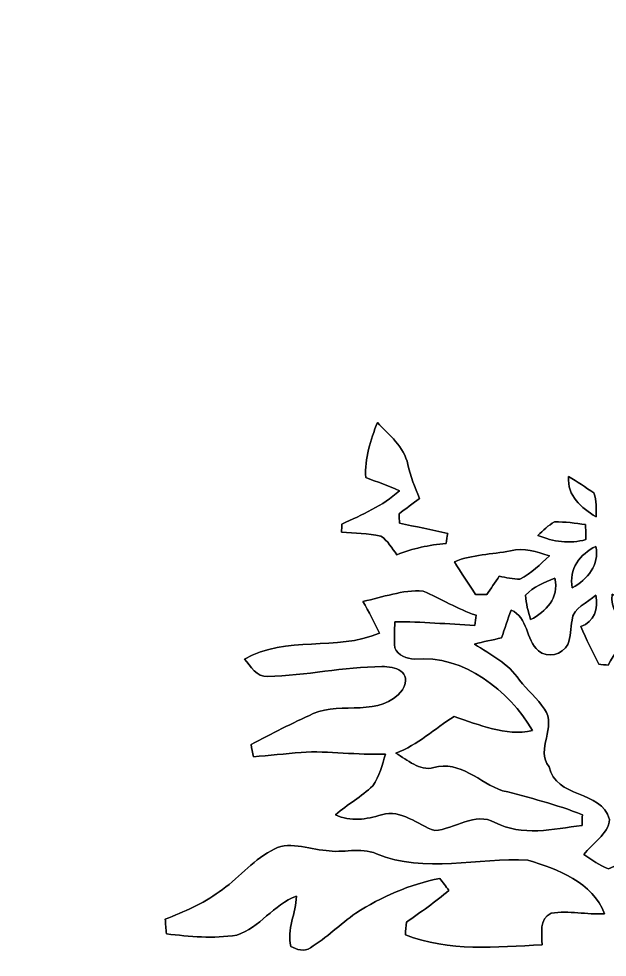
# Model space of a CAD drawing. Header units: centimetres. Extents: x -16.8 to 16.8, y -16.7 to 16.7.
# Drawn here: x -0.22 to 6.26, y -2.63 to 7.68 of the extents above; entities that cross this region are included whole.
import ezdxf

# ---------------------------------------------------------------- set-up
doc = ezdxf.new("R2010")
doc.units = ezdxf.units.CM
doc.header["$MEASUREMENT"] = 0
doc.layers.add('Layer 1', color=7, linetype='Continuous')

msp = doc.modelspace()

# ---------------------------------------------------------------- linework, layer by layer
at = {"layer": 'Layer 1', "color": 7}
for points, knots in [([(-16.77458, 16.66875), (-16.77458, 16.66875), (16.77458, 16.66875), (16.77458, 16.66875), (16.77458, 16.66875), (16.77458, 16.66875), (16.77458, -16.66875), (16.77458, -16.66875), (16.77458, -16.66875), (16.77458, -16.66875), (-16.77458, -16.66875), (-16.77458, -16.66875), (-16.77458, -16.66875), (-16.77458, -16.66875), (-16.77458, 16.66875), (-16.77458, 16.66875), (-16.77458, 16.66875), (-16.77458, 16.66875), (-16.77458, 16.66875), (-16.77458, 16.66875)], [0, 0, 0, 0, 0.16666667, 0.16666667, 0.16666667, 0.16666667, 0.33333333, 0.33333333, 0.33333333, 0.33333333, 0.5, 0.5, 0.5, 0.5, 0.66666667, 0.66666667, 0.66666667, 0.66666667, 1, 1, 1, 1]), ([(3.72745, 3.24732), (3.85657, 3.11009), (4.02202, 2.9778), (4.06188, 2.78306), (4.06188, 2.78306), (4.09152, 2.65465), (4.13914, 2.53153), (4.19029, 2.41018), (4.19029, 2.41018), (4.11586, 2.35373), (4.04072, 2.29799), (3.96557, 2.24261), (3.96557, 2.24261), (3.96699, 2.2165), (3.96981, 2.16359), (3.97122, 2.13748), (3.97122, 2.13748), (4.14796, 2.1022), (4.3247, 2.06551), (4.50109, 2.02565), (4.50109, 2.02565), (4.49439, 1.98931), (4.48804, 1.95298), (4.48204, 1.91629), (4.48204, 1.91629), (4.29683, 1.8983), (4.11409, 1.86126), (3.94159, 1.79105), (3.94159, 1.79105), (3.88655, 1.86161), (3.84387, 1.94804), (3.7652, 1.99496), (3.7652, 1.99496), (3.62373, 2.02741), (3.47662, 2.02671), (3.3334, 2.04117), (3.3334, 2.04117), (3.3341, 2.06304), (3.33622, 2.10679), (3.33693, 2.12866), (3.33693, 2.12866), (3.55812, 2.23097), (3.78707, 2.32798), (3.9691, 2.49484), (3.9691, 2.49484), (3.84916, 2.55094), (3.72322, 2.59468), (3.59904, 2.63913), (3.59904, 2.63913), (3.5874, 2.84939), (3.65337, 3.05364), (3.72745, 3.24732)], [0, 0, 0, 0, 0.07142857, 0.07142857, 0.07142857, 0.07142857, 0.14285714, 0.14285714, 0.14285714, 0.14285714, 0.21428571, 0.21428571, 0.21428571, 0.21428571, 0.28571429, 0.28571429, 0.28571429, 0.28571429, 0.35714286, 0.35714286, 0.35714286, 0.35714286, 0.42857143, 0.42857143, 0.42857143, 0.42857143, 0.5, 0.5, 0.5, 0.5, 0.57142857, 0.57142857, 0.57142857, 0.57142857, 0.64285714, 0.64285714, 0.64285714, 0.64285714, 0.71428571, 0.71428571, 0.71428571, 0.71428571, 0.78571429, 0.78571429, 0.78571429, 0.78571429, 0.85714286, 0.85714286, 0.85714286, 0.85714286, 1, 1, 1, 1]), ([(5.83071, 2.65007), (5.9249, 2.59433), (6.01733, 2.53471), (6.10729, 2.47086), (6.10729, 2.47086), (6.1401, 2.3876), (6.13198, 2.29658), (6.13163, 2.20874), (6.13163, 2.20874), (5.97464, 2.30964), (5.80954, 2.43558), (5.83071, 2.65007)], [0, 0, 0, 0, 0.25, 0.25, 0.25, 0.25, 0.5, 0.5, 0.5, 0.5, 1, 1, 1, 1]), ([(5.6769, 2.15159), (5.79014, 2.15406), (5.90479, 2.14066), (6.01698, 2.12266), (6.01698, 2.12266), (6.01804, 2.08174), (6.0198, 1.99954), (6.02086, 1.95862), (6.02086, 1.95862), (5.84271, 1.90641), (5.66138, 1.93569), (5.49346, 2.00378), (5.49346, 2.00378), (5.55061, 2.0574), (5.60458, 2.11772), (5.6769, 2.15159)], [0, 0, 0, 0, 0.2, 0.2, 0.2, 0.2, 0.4, 0.4, 0.4, 0.4, 0.6, 0.6, 0.6, 0.6, 1, 1, 1, 1]), ([(5.19042, 1.8355), (5.33788, 1.87678), (5.48111, 1.81998), (5.61975, 1.77835), (5.61975, 1.77835), (5.51744, 1.68769), (5.41867, 1.58644), (5.29555, 1.52471), (5.29555, 1.52471), (5.21829, 1.52083), (5.14279, 1.54234), (5.06765, 1.55434), (5.06765, 1.55434), (5.02144, 1.48731), (4.97522, 1.41993), (4.92936, 1.35255), (4.92936, 1.35255), (4.89902, 1.35326), (4.83835, 1.35467), (4.80801, 1.35537), (4.80801, 1.35537), (4.72863, 1.47532), (4.6482, 1.59244), (4.57482, 1.71485), (4.57482, 1.71485), (4.77167, 1.79529), (4.9851, 1.79246), (5.19042, 1.8355)], [0, 0, 0, 0, 0.125, 0.125, 0.125, 0.125, 0.25, 0.25, 0.25, 0.25, 0.375, 0.375, 0.375, 0.375, 0.5, 0.5, 0.5, 0.5, 0.625, 0.625, 0.625, 0.625, 0.75, 0.75, 0.75, 0.75, 1, 1, 1, 1]), ([(5.86987, 1.42593), (5.83001, 1.63371), (5.9563, 1.80128), (6.13022, 1.88313), (6.13022, 1.88313), (6.17114, 1.68028), (6.03956, 1.51906), (5.86987, 1.42593)], [0, 0, 0, 0, 0.33333333, 0.33333333, 0.33333333, 0.33333333, 1, 1, 1, 1]), ([(6.77686, 1.65947), (6.91197, 1.60514), (7.05414, 1.55116), (7.16139, 1.44886), (7.16139, 1.44886), (7.20161, 1.38536), (7.2009, 1.30598), (7.21677, 1.23437), (7.21677, 1.23437), (7.38258, 1.24037), (7.55332, 1.23896), (7.70714, 1.16769), (7.70714, 1.16769), (7.4616, 0.95215), (7.09789, 0.78458), (7.0552, 0.42545), (7.0552, 0.42545), (7.00193, 0.26494), (7.09789, 0.127), (7.16809, -0.00529), (7.16809, -0.00529), (7.10671, -0.11712), (7.05767, -0.2346), (7.02063, -0.35666), (7.02063, -0.35666), (7.4863, -0.52564), (7.88458, -0.82903), (8.34672, -1.00753), (8.34672, -1.00753), (8.34108, -1.02799), (8.32979, -1.06962), (8.32414, -1.09008), (8.32414, -1.09008), (7.94808, -1.09961), (7.56779, -1.11125), (7.20196, -1.20615), (7.20196, -1.20615), (6.86506, -1.30034), (6.58177, -1.52118), (6.26745, -1.66264), (6.26745, -1.66264), (6.16902, -1.6256), (6.08436, -1.56104), (5.99687, -1.50495), (5.99687, -1.50495), (6.0893, -1.37901), (6.26569, -1.28658), (6.2798, -1.11866), (6.2798, -1.11866), (6.18737, -0.7941), (5.68748, -0.88653), (5.61587, -0.54081), (5.61587, -0.54081), (5.45994, -0.34784), (5.70759, -0.09913), (5.56401, 0.09313), (5.56401, 0.09313), (5.48781, 0.21272), (5.37633, 0.30445), (5.28849, 0.41416), (5.28849, 0.41416), (5.17031, 0.59655), (4.97099, 0.69321), (4.79531, 0.80927), (4.79531, 0.80927), (4.89373, 0.83361), (4.99251, 0.85549), (5.09235, 0.87701), (5.09235, 0.87701), (5.12727, 0.97861), (5.1622, 1.08056), (5.19712, 1.18216), (5.19712, 1.18216), (5.38656, 1.10384), (5.35728, 0.85937), (5.49734, 0.73448), (5.49734, 0.73448), (5.59682, 0.64805), (5.76404, 0.6925), (5.82224, 0.8061), (5.82224, 0.8061), (5.85646, 0.89041), (5.85294, 0.98354), (5.86811, 1.07209), (5.86811, 1.07209), (5.87763, 1.2132), (6.04202, 1.26012), (6.12916, 1.34691), (6.12916, 1.34691), (6.16232, 1.19909), (6.11399, 1.05516), (5.963, 1.00154), (5.963, 1.00154), (6.02686, 0.86219), (6.09424, 0.72531), (6.16091, 0.58667), (6.16091, 0.58667), (6.18737, 0.58491), (6.24029, 0.58067), (6.26674, 0.57856), (6.26674, 0.57856), (6.3313, 0.7052), (6.43643, 0.82056), (6.45548, 0.9652), (6.45548, 0.9652), (6.38739, 1.08903), (6.29109, 1.20474), (6.30767, 1.35643), (6.30767, 1.35643), (6.39904, 1.30881), (6.50628, 1.26894), (6.5659, 1.17934), (6.5659, 1.17934), (6.63469, 1.02517), (6.69607, 0.86854), (6.76451, 0.71367), (6.76451, 0.71367), (6.94055, 0.75706), (7.10036, 0.86431), (7.15081, 1.0481), (7.15081, 1.0481), (7.05697, 1.14053), (6.94549, 1.21497), (6.86647, 1.32009), (6.86647, 1.32009), (6.8266, 1.43122), (6.79909, 1.54446), (6.77686, 1.65947)], [0, 0, 0, 0, 0.03030303, 0.03030303, 0.03030303, 0.03030303, 0.06060606, 0.06060606, 0.06060606, 0.06060606, 0.09090909, 0.09090909, 0.09090909, 0.09090909, 0.12121212, 0.12121212, 0.12121212, 0.12121212, 0.15151515, 0.15151515, 0.15151515, 0.15151515, 0.18181818, 0.18181818, 0.18181818, 0.18181818, 0.21212121, 0.21212121, 0.21212121, 0.21212121, 0.24242424, 0.24242424, 0.24242424, 0.24242424, 0.27272727, 0.27272727, 0.27272727, 0.27272727, 0.3030303, 0.3030303, 0.3030303, 0.3030303, 0.33333333, 0.33333333, 0.33333333, 0.33333333, 0.36363636, 0.36363636, 0.36363636, 0.36363636, 0.39393939, 0.39393939, 0.39393939, 0.39393939, 0.42424242, 0.42424242, 0.42424242, 0.42424242, 0.45454545, 0.45454545, 0.45454545, 0.45454545, 0.48484848, 0.48484848, 0.48484848, 0.48484848, 0.51515152, 0.51515152, 0.51515152, 0.51515152, 0.54545455, 0.54545455, 0.54545455, 0.54545455, 0.57575758, 0.57575758, 0.57575758, 0.57575758, 0.60606061, 0.60606061, 0.60606061, 0.60606061, 0.63636364, 0.63636364, 0.63636364, 0.63636364, 0.66666667, 0.66666667, 0.66666667, 0.66666667, 0.6969697, 0.6969697, 0.6969697, 0.6969697, 0.72727273, 0.72727273, 0.72727273, 0.72727273, 0.75757576, 0.75757576, 0.75757576, 0.75757576, 0.78787879, 0.78787879, 0.78787879, 0.78787879, 0.81818182, 0.81818182, 0.81818182, 0.81818182, 0.84848485, 0.84848485, 0.84848485, 0.84848485, 0.87878788, 0.87878788, 0.87878788, 0.87878788, 0.90909091, 0.90909091, 0.90909091, 0.90909091, 0.93939394, 0.93939394, 0.93939394, 0.93939394, 1, 1, 1, 1]), ([(5.35764, 1.34585), (5.44301, 1.43863), (5.56331, 1.4859), (5.67761, 1.53282), (5.67761, 1.53282), (5.72911, 1.31339), (5.582, 1.16522), (5.41091, 1.07879), (5.41091, 1.07879), (5.38833, 1.16664), (5.35869, 1.25448), (5.35764, 1.34585)], [0, 0, 0, 0, 0.25, 0.25, 0.25, 0.25, 0.5, 0.5, 0.5, 0.5, 1, 1, 1, 1]), ([(3.5687, 1.27917), (3.78742, 1.32221), (4.00262, 1.40899), (4.2291, 1.39206), (4.2291, 1.39206), (4.42595, 1.30986), (4.60763, 1.19239), (4.81224, 1.12677), (4.81224, 1.12677), (4.80801, 1.08938), (4.80413, 1.05198), (4.8006, 1.01459), (4.8006, 1.01459), (4.50638, 1.02941), (4.21252, 1.05551), (3.9183, 1.05375), (3.9183, 1.05375), (3.91724, 0.9585), (3.90913, 0.86501), (3.91866, 0.76835), (3.91866, 0.76835), (3.95252, 0.68121), (4.05024, 0.64841), (4.13667, 0.64382), (4.13667, 0.64382), (4.6803, 0.69074), (5.16996, 0.30268), (5.43489, -0.14288), (5.43489, -0.14288), (5.12621, -0.20638), (4.85316, -0.07902), (4.57129, 0.01411), (4.57129, 0.01411), (4.35751, -0.12241), (4.17054, -0.29598), (3.93136, -0.39158), (3.93136, -0.39158), (4.05977, -0.46355), (4.18641, -0.58949), (4.34693, -0.54963), (4.34693, -0.54963), (4.63691, -0.46496), (4.85175, -0.71755), (5.10469, -0.80292), (5.10469, -0.80292), (5.39997, -0.87912), (5.69771, -0.95356), (5.98135, -1.06821), (5.98135, -1.06821), (5.98064, -1.09714), (5.97888, -1.15535), (5.97817, -1.18428), (5.97817, -1.18428), (5.66173, -1.22767), (5.31742, -1.30704), (5.01967, -1.15182), (5.01967, -1.15182), (4.80166, -1.03223), (4.57764, -1.22484), (4.35928, -1.24143), (4.35928, -1.24143), (4.16348, -1.18075), (3.99732, -1.00224), (3.77331, -1.06821), (3.77331, -1.06821), (3.6068, -1.11725), (3.43076, -1.149), (3.26778, -1.06715), (3.26778, -1.06715), (3.39796, -0.95321), (3.55353, -0.87136), (3.6763, -0.74789), (3.6763, -0.74789), (3.74721, -0.64276), (3.78284, -0.52141), (3.81564, -0.4004), (3.81564, -0.4004), (3.50555, -0.41522), (3.19687, -0.36124), (2.88713, -0.38171), (2.88713, -0.38171), (2.71216, -0.39617), (2.53788, -0.41628), (2.36291, -0.43039), (2.36291, -0.43039), (2.35444, -0.38453), (2.34632, -0.33902), (2.33856, -0.29351), (2.33856, -0.29351), (2.56364, -0.17533), (2.79083, -0.05997), (3.02225, 0.04516), (3.02225, 0.04516), (3.33869, 0.18344), (3.75744, -0.00811), (4.00297, 0.30586), (4.00297, 0.30586), (4.11551, 0.514), (3.91901, 0.56444), (3.77719, 0.56162), (3.77719, 0.56162), (3.35527, 0.55704), (2.94111, 0.46461), (2.51989, 0.45191), (2.51989, 0.45191), (2.39854, 0.44344), (2.33327, 0.56656), (2.26448, 0.64488), (2.26448, 0.64488), (2.72415, 0.90523), (3.2766, 0.72778), (3.74967, 0.92781), (3.74967, 0.92781), (3.69711, 1.04916), (3.63079, 1.16311), (3.5687, 1.27917)], [0, 0, 0, 0, 0.03333333, 0.03333333, 0.03333333, 0.03333333, 0.06666667, 0.06666667, 0.06666667, 0.06666667, 0.1, 0.1, 0.1, 0.1, 0.13333333, 0.13333333, 0.13333333, 0.13333333, 0.16666667, 0.16666667, 0.16666667, 0.16666667, 0.2, 0.2, 0.2, 0.2, 0.23333333, 0.23333333, 0.23333333, 0.23333333, 0.26666667, 0.26666667, 0.26666667, 0.26666667, 0.3, 0.3, 0.3, 0.3, 0.33333333, 0.33333333, 0.33333333, 0.33333333, 0.36666667, 0.36666667, 0.36666667, 0.36666667, 0.4, 0.4, 0.4, 0.4, 0.43333333, 0.43333333, 0.43333333, 0.43333333, 0.46666667, 0.46666667, 0.46666667, 0.46666667, 0.5, 0.5, 0.5, 0.5, 0.53333333, 0.53333333, 0.53333333, 0.53333333, 0.56666667, 0.56666667, 0.56666667, 0.56666667, 0.6, 0.6, 0.6, 0.6, 0.63333333, 0.63333333, 0.63333333, 0.63333333, 0.66666667, 0.66666667, 0.66666667, 0.66666667, 0.7, 0.7, 0.7, 0.7, 0.73333333, 0.73333333, 0.73333333, 0.73333333, 0.76666667, 0.76666667, 0.76666667, 0.76666667, 0.8, 0.8, 0.8, 0.8, 0.83333333, 0.83333333, 0.83333333, 0.83333333, 0.86666667, 0.86666667, 0.86666667, 0.86666667, 0.9, 0.9, 0.9, 0.9, 0.93333333, 0.93333333, 0.93333333, 0.93333333, 1, 1, 1, 1]), ([(2.55834, -1.46509), (2.7372, -1.3395), (2.96757, -1.45168), (3.1623, -1.45944), (3.1623, -1.45944), (3.3461, -1.49578), (3.53836, -1.41852), (3.71651, -1.49578), (3.71651, -1.49578), (4.25168, -1.7212), (4.82988, -1.53141), (5.38304, -1.56704), (5.38304, -1.56704), (5.71218, -1.66617), (6.09282, -1.80869), (6.22547, -2.15724), (6.22547, -2.15724), (6.03003, -2.16641), (5.83177, -2.11914), (5.63809, -2.15053), (5.63809, -2.15053), (5.50016, -2.20945), (5.54002, -2.37843), (5.53826, -2.49661), (5.53826, -2.49661), (5.03872, -2.52271), (4.51238, -2.57528), (4.03542, -2.38795), (4.03542, -2.38795), (4.0386, -2.34103), (4.04178, -2.29447), (4.04566, -2.24825), (4.04566, -2.24825), (4.20617, -2.13819), (4.36457, -2.02424), (4.51414, -1.899), (4.51414, -1.899), (4.48063, -1.85526), (4.44712, -1.81187), (4.41431, -1.76848), (4.41431, -1.76848), (4.08376, -1.83056), (3.7719, -1.96991), (3.48932, -2.14983), (3.48932, -2.14983), (3.31964, -2.27259), (3.16689, -2.41829), (2.98979, -2.53153), (2.98979, -2.53153), (2.92347, -2.5781), (2.83845, -2.54988), (2.7746, -2.5146), (2.7746, -2.5146), (2.72768, -2.33116), (2.83386, -2.1463), (2.83669, -1.96356), (2.83669, -1.96356), (2.5841, -2.05281), (2.43522, -2.30893), (2.18052, -2.39042), (2.18052, -2.39042), (1.92405, -2.43381), (1.66229, -2.40736), (1.40617, -2.37666), (1.40617, -2.37666), (1.40159, -2.32269), (1.39771, -2.26871), (1.39382, -2.21544), (1.39382, -2.21544), (1.6002, -2.13325), (1.80799, -2.04858), (1.9872, -1.91382), (1.9872, -1.91382), (2.19075, -1.78047), (2.34103, -1.57903), (2.55834, -1.46509)], [0, 0, 0, 0, 0.05, 0.05, 0.05, 0.05, 0.1, 0.1, 0.1, 0.1, 0.15, 0.15, 0.15, 0.15, 0.2, 0.2, 0.2, 0.2, 0.25, 0.25, 0.25, 0.25, 0.3, 0.3, 0.3, 0.3, 0.35, 0.35, 0.35, 0.35, 0.4, 0.4, 0.4, 0.4, 0.45, 0.45, 0.45, 0.45, 0.5, 0.5, 0.5, 0.5, 0.55, 0.55, 0.55, 0.55, 0.6, 0.6, 0.6, 0.6, 0.65, 0.65, 0.65, 0.65, 0.7, 0.7, 0.7, 0.7, 0.75, 0.75, 0.75, 0.75, 0.8, 0.8, 0.8, 0.8, 0.85, 0.85, 0.85, 0.85, 0.9, 0.9, 0.9, 0.9, 1, 1, 1, 1])]:
    msp.add_open_spline(points, degree=3, knots=knots, dxfattribs=at)
at = {"layer": 'Layer 1', "color": 251}
for points, knots in [([(3.72745, 3.24732), (3.65337, 3.05364), (3.5874, 2.84939), (3.59904, 2.63913), (3.59904, 2.63913), (3.72322, 2.59468), (3.84916, 2.55094), (3.9691, 2.49484), (3.9691, 2.49484), (3.78707, 2.32798), (3.55812, 2.23097), (3.33693, 2.12866), (3.33693, 2.12866), (3.33622, 2.10679), (3.3341, 2.06304), (3.3334, 2.04117), (3.3334, 2.04117), (3.47662, 2.02671), (3.62373, 2.02741), (3.7652, 1.99496), (3.7652, 1.99496), (3.84387, 1.94804), (3.88655, 1.86161), (3.94159, 1.79105), (3.94159, 1.79105), (4.11409, 1.86126), (4.29683, 1.8983), (4.48204, 1.91629), (4.48204, 1.91629), (4.48804, 1.95298), (4.49439, 1.98931), (4.50109, 2.02565), (4.50109, 2.02565), (4.3247, 2.06551), (4.14796, 2.1022), (3.97122, 2.13748), (3.97122, 2.13748), (3.96981, 2.16359), (3.96699, 2.2165), (3.96557, 2.24261), (3.96557, 2.24261), (4.04072, 2.29799), (4.11586, 2.35373), (4.19029, 2.41018), (4.19029, 2.41018), (4.13914, 2.53153), (4.09152, 2.65465), (4.06188, 2.78306), (4.06188, 2.78306), (4.02202, 2.9778), (3.85657, 3.11009), (3.72745, 3.24732), (3.72745, 3.24732), (3.72745, 3.24732), (3.72745, 3.24732), (3.72745, 3.24732)], [0, 0, 0, 0, 0.06666667, 0.06666667, 0.06666667, 0.06666667, 0.13333333, 0.13333333, 0.13333333, 0.13333333, 0.2, 0.2, 0.2, 0.2, 0.26666667, 0.26666667, 0.26666667, 0.26666667, 0.33333333, 0.33333333, 0.33333333, 0.33333333, 0.4, 0.4, 0.4, 0.4, 0.46666667, 0.46666667, 0.46666667, 0.46666667, 0.53333333, 0.53333333, 0.53333333, 0.53333333, 0.6, 0.6, 0.6, 0.6, 0.66666667, 0.66666667, 0.66666667, 0.66666667, 0.73333333, 0.73333333, 0.73333333, 0.73333333, 0.8, 0.8, 0.8, 0.8, 0.86666667, 0.86666667, 0.86666667, 0.86666667, 1, 1, 1, 1]), ([(5.83071, 2.65007), (5.80954, 2.43558), (5.97464, 2.30964), (6.13163, 2.20874), (6.13163, 2.20874), (6.13198, 2.29658), (6.1401, 2.3876), (6.10729, 2.47086), (6.10729, 2.47086), (6.01733, 2.53471), (5.9249, 2.59433), (5.83071, 2.65007), (5.83071, 2.65007), (5.83071, 2.65007), (5.83071, 2.65007), (5.83071, 2.65007)], [0, 0, 0, 0, 0.2, 0.2, 0.2, 0.2, 0.4, 0.4, 0.4, 0.4, 0.6, 0.6, 0.6, 0.6, 1, 1, 1, 1]), ([(5.6769, 2.15159), (5.60458, 2.11772), (5.55061, 2.0574), (5.49346, 2.00378), (5.49346, 2.00378), (5.66138, 1.93569), (5.84271, 1.90641), (6.02086, 1.95862), (6.02086, 1.95862), (6.0198, 1.99954), (6.01804, 2.08174), (6.01698, 2.12266), (6.01698, 2.12266), (5.90479, 2.14066), (5.79014, 2.15406), (5.6769, 2.15159), (5.6769, 2.15159), (5.6769, 2.15159), (5.6769, 2.15159), (5.6769, 2.15159)], [0, 0, 0, 0, 0.16666667, 0.16666667, 0.16666667, 0.16666667, 0.33333333, 0.33333333, 0.33333333, 0.33333333, 0.5, 0.5, 0.5, 0.5, 0.66666667, 0.66666667, 0.66666667, 0.66666667, 1, 1, 1, 1]), ([(5.19042, 1.8355), (4.9851, 1.79246), (4.77167, 1.79529), (4.57482, 1.71485), (4.57482, 1.71485), (4.6482, 1.59244), (4.72863, 1.47532), (4.80801, 1.35537), (4.80801, 1.35537), (4.83835, 1.35467), (4.89902, 1.35326), (4.92936, 1.35255), (4.92936, 1.35255), (4.97522, 1.41993), (5.02144, 1.48731), (5.06765, 1.55434), (5.06765, 1.55434), (5.14279, 1.54234), (5.21829, 1.52083), (5.29555, 1.52471), (5.29555, 1.52471), (5.41867, 1.58644), (5.51744, 1.68769), (5.61975, 1.77835), (5.61975, 1.77835), (5.48111, 1.81998), (5.33788, 1.87678), (5.19042, 1.8355), (5.19042, 1.8355), (5.19042, 1.8355), (5.19042, 1.8355), (5.19042, 1.8355)], [0, 0, 0, 0, 0.11111111, 0.11111111, 0.11111111, 0.11111111, 0.22222222, 0.22222222, 0.22222222, 0.22222222, 0.33333333, 0.33333333, 0.33333333, 0.33333333, 0.44444444, 0.44444444, 0.44444444, 0.44444444, 0.55555556, 0.55555556, 0.55555556, 0.55555556, 0.66666667, 0.66666667, 0.66666667, 0.66666667, 0.77777778, 0.77777778, 0.77777778, 0.77777778, 1, 1, 1, 1]), ([(5.86987, 1.42593), (6.03956, 1.51906), (6.17114, 1.68028), (6.13022, 1.88313), (6.13022, 1.88313), (5.9563, 1.80128), (5.83001, 1.63371), (5.86987, 1.42593), (5.86987, 1.42593), (5.86987, 1.42593), (5.86987, 1.42593), (5.86987, 1.42593)], [0, 0, 0, 0, 0.25, 0.25, 0.25, 0.25, 0.5, 0.5, 0.5, 0.5, 1, 1, 1, 1]), ([(6.77686, 1.65947), (6.79909, 1.54446), (6.8266, 1.43122), (6.86647, 1.32009), (6.86647, 1.32009), (6.94549, 1.21497), (7.05697, 1.14053), (7.15081, 1.0481), (7.15081, 1.0481), (7.10036, 0.86431), (6.94055, 0.75706), (6.76451, 0.71367), (6.76451, 0.71367), (6.69607, 0.86854), (6.63469, 1.02517), (6.5659, 1.17934), (6.5659, 1.17934), (6.50628, 1.26894), (6.39904, 1.30881), (6.30767, 1.35643), (6.30767, 1.35643), (6.29109, 1.20474), (6.38739, 1.08903), (6.45548, 0.9652), (6.45548, 0.9652), (6.43643, 0.82056), (6.3313, 0.7052), (6.26674, 0.57856), (6.26674, 0.57856), (6.24029, 0.58067), (6.18737, 0.58491), (6.16091, 0.58667), (6.16091, 0.58667), (6.09424, 0.72531), (6.02686, 0.86219), (5.963, 1.00154), (5.963, 1.00154), (6.11399, 1.05516), (6.16232, 1.19909), (6.12916, 1.34691), (6.12916, 1.34691), (6.04202, 1.26012), (5.87763, 1.2132), (5.86811, 1.07209), (5.86811, 1.07209), (5.85294, 0.98354), (5.85646, 0.89041), (5.82224, 0.8061), (5.82224, 0.8061), (5.76404, 0.6925), (5.59682, 0.64805), (5.49734, 0.73448), (5.49734, 0.73448), (5.35728, 0.85937), (5.38656, 1.10384), (5.19712, 1.18216), (5.19712, 1.18216), (5.1622, 1.08056), (5.12727, 0.97861), (5.09235, 0.87701), (5.09235, 0.87701), (4.99251, 0.85549), (4.89373, 0.83361), (4.79531, 0.80927), (4.79531, 0.80927), (4.97099, 0.69321), (5.17031, 0.59655), (5.28849, 0.41416), (5.28849, 0.41416), (5.37633, 0.30445), (5.48781, 0.21272), (5.56401, 0.09313), (5.56401, 0.09313), (5.70759, -0.09913), (5.45994, -0.34784), (5.61587, -0.54081), (5.61587, -0.54081), (5.68748, -0.88653), (6.18737, -0.7941), (6.2798, -1.11866), (6.2798, -1.11866), (6.26569, -1.28658), (6.0893, -1.37901), (5.99687, -1.50495), (5.99687, -1.50495), (6.08436, -1.56104), (6.16902, -1.6256), (6.26745, -1.66264), (6.26745, -1.66264), (6.58177, -1.52118), (6.86506, -1.30034), (7.20196, -1.20615), (7.20196, -1.20615), (7.56779, -1.11125), (7.94808, -1.09961), (8.32414, -1.09008), (8.32414, -1.09008), (8.32979, -1.06962), (8.34108, -1.02799), (8.34672, -1.00753), (8.34672, -1.00753), (7.88458, -0.82903), (7.4863, -0.52564), (7.02063, -0.35666), (7.02063, -0.35666), (7.05767, -0.2346), (7.10671, -0.11712), (7.16809, -0.00529), (7.16809, -0.00529), (7.09789, 0.127), (7.00193, 0.26494), (7.0552, 0.42545), (7.0552, 0.42545), (7.09789, 0.78458), (7.4616, 0.95215), (7.70714, 1.16769), (7.70714, 1.16769), (7.55332, 1.23896), (7.38258, 1.24037), (7.21677, 1.23437), (7.21677, 1.23437), (7.2009, 1.30598), (7.20161, 1.38536), (7.16139, 1.44886), (7.16139, 1.44886), (7.05414, 1.55116), (6.91197, 1.60514), (6.77686, 1.65947), (6.77686, 1.65947), (6.77686, 1.65947), (6.77686, 1.65947), (6.77686, 1.65947)], [0, 0, 0, 0, 0.02941176, 0.02941176, 0.02941176, 0.02941176, 0.05882353, 0.05882353, 0.05882353, 0.05882353, 0.08823529, 0.08823529, 0.08823529, 0.08823529, 0.11764706, 0.11764706, 0.11764706, 0.11764706, 0.14705882, 0.14705882, 0.14705882, 0.14705882, 0.17647059, 0.17647059, 0.17647059, 0.17647059, 0.20588235, 0.20588235, 0.20588235, 0.20588235, 0.23529412, 0.23529412, 0.23529412, 0.23529412, 0.26470588, 0.26470588, 0.26470588, 0.26470588, 0.29411765, 0.29411765, 0.29411765, 0.29411765, 0.32352941, 0.32352941, 0.32352941, 0.32352941, 0.35294118, 0.35294118, 0.35294118, 0.35294118, 0.38235294, 0.38235294, 0.38235294, 0.38235294, 0.41176471, 0.41176471, 0.41176471, 0.41176471, 0.44117647, 0.44117647, 0.44117647, 0.44117647, 0.47058824, 0.47058824, 0.47058824, 0.47058824, 0.5, 0.5, 0.5, 0.5, 0.52941176, 0.52941176, 0.52941176, 0.52941176, 0.55882353, 0.55882353, 0.55882353, 0.55882353, 0.58823529, 0.58823529, 0.58823529, 0.58823529, 0.61764706, 0.61764706, 0.61764706, 0.61764706, 0.64705882, 0.64705882, 0.64705882, 0.64705882, 0.67647059, 0.67647059, 0.67647059, 0.67647059, 0.70588235, 0.70588235, 0.70588235, 0.70588235, 0.73529412, 0.73529412, 0.73529412, 0.73529412, 0.76470588, 0.76470588, 0.76470588, 0.76470588, 0.79411765, 0.79411765, 0.79411765, 0.79411765, 0.82352941, 0.82352941, 0.82352941, 0.82352941, 0.85294118, 0.85294118, 0.85294118, 0.85294118, 0.88235294, 0.88235294, 0.88235294, 0.88235294, 0.91176471, 0.91176471, 0.91176471, 0.91176471, 0.94117647, 0.94117647, 0.94117647, 0.94117647, 1, 1, 1, 1]), ([(5.35764, 1.34585), (5.35869, 1.25448), (5.38833, 1.16664), (5.41091, 1.07879), (5.41091, 1.07879), (5.582, 1.16522), (5.72911, 1.31339), (5.67761, 1.53282), (5.67761, 1.53282), (5.56331, 1.4859), (5.44301, 1.43863), (5.35764, 1.34585), (5.35764, 1.34585), (5.35764, 1.34585), (5.35764, 1.34585), (5.35764, 1.34585)], [0, 0, 0, 0, 0.2, 0.2, 0.2, 0.2, 0.4, 0.4, 0.4, 0.4, 0.6, 0.6, 0.6, 0.6, 1, 1, 1, 1]), ([(3.5687, 1.27917), (3.63079, 1.16311), (3.69711, 1.04916), (3.74967, 0.92781), (3.74967, 0.92781), (3.2766, 0.72778), (2.72415, 0.90523), (2.26448, 0.64488), (2.26448, 0.64488), (2.33327, 0.56656), (2.39854, 0.44344), (2.51989, 0.45191), (2.51989, 0.45191), (2.94111, 0.46461), (3.35527, 0.55704), (3.77719, 0.56162), (3.77719, 0.56162), (3.91901, 0.56444), (4.11551, 0.514), (4.00297, 0.30586), (4.00297, 0.30586), (3.75744, -0.00811), (3.33869, 0.18344), (3.02225, 0.04516), (3.02225, 0.04516), (2.79083, -0.05997), (2.56364, -0.17533), (2.33856, -0.29351), (2.33856, -0.29351), (2.34632, -0.33902), (2.35444, -0.38453), (2.36291, -0.43039), (2.36291, -0.43039), (2.53788, -0.41628), (2.71216, -0.39617), (2.88713, -0.38171), (2.88713, -0.38171), (3.19687, -0.36124), (3.50555, -0.41522), (3.81564, -0.4004), (3.81564, -0.4004), (3.78284, -0.52141), (3.74721, -0.64276), (3.6763, -0.74789), (3.6763, -0.74789), (3.55353, -0.87136), (3.39796, -0.95321), (3.26778, -1.06715), (3.26778, -1.06715), (3.43076, -1.149), (3.6068, -1.11725), (3.77331, -1.06821), (3.77331, -1.06821), (3.99732, -1.00224), (4.16348, -1.18075), (4.35928, -1.24143), (4.35928, -1.24143), (4.57764, -1.22484), (4.80166, -1.03223), (5.01967, -1.15182), (5.01967, -1.15182), (5.31742, -1.30704), (5.66173, -1.22767), (5.97817, -1.18428), (5.97817, -1.18428), (5.97888, -1.15535), (5.98064, -1.09714), (5.98135, -1.06821), (5.98135, -1.06821), (5.69771, -0.95356), (5.39997, -0.87912), (5.10469, -0.80292), (5.10469, -0.80292), (4.85175, -0.71755), (4.63691, -0.46496), (4.34693, -0.54963), (4.34693, -0.54963), (4.18641, -0.58949), (4.05977, -0.46355), (3.93136, -0.39158), (3.93136, -0.39158), (4.17054, -0.29598), (4.35751, -0.12241), (4.57129, 0.01411), (4.57129, 0.01411), (4.85316, -0.07902), (5.12621, -0.20638), (5.43489, -0.14288), (5.43489, -0.14288), (5.16996, 0.30268), (4.6803, 0.69074), (4.13667, 0.64382), (4.13667, 0.64382), (4.05024, 0.64841), (3.95252, 0.68121), (3.91866, 0.76835), (3.91866, 0.76835), (3.90913, 0.86501), (3.91724, 0.9585), (3.9183, 1.05375), (3.9183, 1.05375), (4.21252, 1.05551), (4.50638, 1.02941), (4.8006, 1.01459), (4.8006, 1.01459), (4.80413, 1.05198), (4.80801, 1.08938), (4.81224, 1.12677), (4.81224, 1.12677), (4.60763, 1.19239), (4.42595, 1.30986), (4.2291, 1.39206), (4.2291, 1.39206), (4.00262, 1.40899), (3.78742, 1.32221), (3.5687, 1.27917), (3.5687, 1.27917), (3.5687, 1.27917), (3.5687, 1.27917), (3.5687, 1.27917)], [0, 0, 0, 0, 0.03225806, 0.03225806, 0.03225806, 0.03225806, 0.06451613, 0.06451613, 0.06451613, 0.06451613, 0.09677419, 0.09677419, 0.09677419, 0.09677419, 0.12903226, 0.12903226, 0.12903226, 0.12903226, 0.16129032, 0.16129032, 0.16129032, 0.16129032, 0.19354839, 0.19354839, 0.19354839, 0.19354839, 0.22580645, 0.22580645, 0.22580645, 0.22580645, 0.25806452, 0.25806452, 0.25806452, 0.25806452, 0.29032258, 0.29032258, 0.29032258, 0.29032258, 0.32258065, 0.32258065, 0.32258065, 0.32258065, 0.35483871, 0.35483871, 0.35483871, 0.35483871, 0.38709677, 0.38709677, 0.38709677, 0.38709677, 0.41935484, 0.41935484, 0.41935484, 0.41935484, 0.4516129, 0.4516129, 0.4516129, 0.4516129, 0.48387097, 0.48387097, 0.48387097, 0.48387097, 0.51612903, 0.51612903, 0.51612903, 0.51612903, 0.5483871, 0.5483871, 0.5483871, 0.5483871, 0.58064516, 0.58064516, 0.58064516, 0.58064516, 0.61290323, 0.61290323, 0.61290323, 0.61290323, 0.64516129, 0.64516129, 0.64516129, 0.64516129, 0.67741935, 0.67741935, 0.67741935, 0.67741935, 0.70967742, 0.70967742, 0.70967742, 0.70967742, 0.74193548, 0.74193548, 0.74193548, 0.74193548, 0.77419355, 0.77419355, 0.77419355, 0.77419355, 0.80645161, 0.80645161, 0.80645161, 0.80645161, 0.83870968, 0.83870968, 0.83870968, 0.83870968, 0.87096774, 0.87096774, 0.87096774, 0.87096774, 0.90322581, 0.90322581, 0.90322581, 0.90322581, 0.93548387, 0.93548387, 0.93548387, 0.93548387, 1, 1, 1, 1]), ([(2.55834, -1.46509), (2.34103, -1.57903), (2.19075, -1.78047), (1.9872, -1.91382), (1.9872, -1.91382), (1.80799, -2.04858), (1.6002, -2.13325), (1.39382, -2.21544), (1.39382, -2.21544), (1.39771, -2.26871), (1.40159, -2.32269), (1.40617, -2.37666), (1.40617, -2.37666), (1.66229, -2.40736), (1.92405, -2.43381), (2.18052, -2.39042), (2.18052, -2.39042), (2.43522, -2.30893), (2.5841, -2.05281), (2.83669, -1.96356), (2.83669, -1.96356), (2.83386, -2.1463), (2.72768, -2.33116), (2.7746, -2.5146), (2.7746, -2.5146), (2.83845, -2.54988), (2.92347, -2.5781), (2.98979, -2.53153), (2.98979, -2.53153), (3.16689, -2.41829), (3.31964, -2.27259), (3.48932, -2.14983), (3.48932, -2.14983), (3.7719, -1.96991), (4.08376, -1.83056), (4.41431, -1.76848), (4.41431, -1.76848), (4.44712, -1.81187), (4.48063, -1.85526), (4.51414, -1.899), (4.51414, -1.899), (4.36457, -2.02424), (4.20617, -2.13819), (4.04566, -2.24825), (4.04566, -2.24825), (4.04178, -2.29447), (4.0386, -2.34103), (4.03542, -2.38795), (4.03542, -2.38795), (4.51238, -2.57528), (5.03872, -2.52271), (5.53826, -2.49661), (5.53826, -2.49661), (5.54002, -2.37843), (5.50016, -2.20945), (5.63809, -2.15053), (5.63809, -2.15053), (5.83177, -2.11914), (6.03003, -2.16641), (6.22547, -2.15724), (6.22547, -2.15724), (6.09282, -1.80869), (5.71218, -1.66617), (5.38304, -1.56704), (5.38304, -1.56704), (4.82988, -1.53141), (4.25168, -1.7212), (3.71651, -1.49578), (3.71651, -1.49578), (3.53836, -1.41852), (3.3461, -1.49578), (3.1623, -1.45944), (3.1623, -1.45944), (2.96757, -1.45168), (2.7372, -1.3395), (2.55834, -1.46509), (2.55834, -1.46509), (2.55834, -1.46509), (2.55834, -1.46509), (2.55834, -1.46509)], [0, 0, 0, 0, 0.04761905, 0.04761905, 0.04761905, 0.04761905, 0.0952381, 0.0952381, 0.0952381, 0.0952381, 0.14285714, 0.14285714, 0.14285714, 0.14285714, 0.19047619, 0.19047619, 0.19047619, 0.19047619, 0.23809524, 0.23809524, 0.23809524, 0.23809524, 0.28571429, 0.28571429, 0.28571429, 0.28571429, 0.33333333, 0.33333333, 0.33333333, 0.33333333, 0.38095238, 0.38095238, 0.38095238, 0.38095238, 0.42857143, 0.42857143, 0.42857143, 0.42857143, 0.47619048, 0.47619048, 0.47619048, 0.47619048, 0.52380952, 0.52380952, 0.52380952, 0.52380952, 0.57142857, 0.57142857, 0.57142857, 0.57142857, 0.61904762, 0.61904762, 0.61904762, 0.61904762, 0.66666667, 0.66666667, 0.66666667, 0.66666667, 0.71428571, 0.71428571, 0.71428571, 0.71428571, 0.76190476, 0.76190476, 0.76190476, 0.76190476, 0.80952381, 0.80952381, 0.80952381, 0.80952381, 0.85714286, 0.85714286, 0.85714286, 0.85714286, 0.9047619, 0.9047619, 0.9047619, 0.9047619, 1, 1, 1, 1])]:
    msp.add_open_spline(points, degree=3, knots=knots, dxfattribs=at)

doc.saveas('drawing.dxf')
